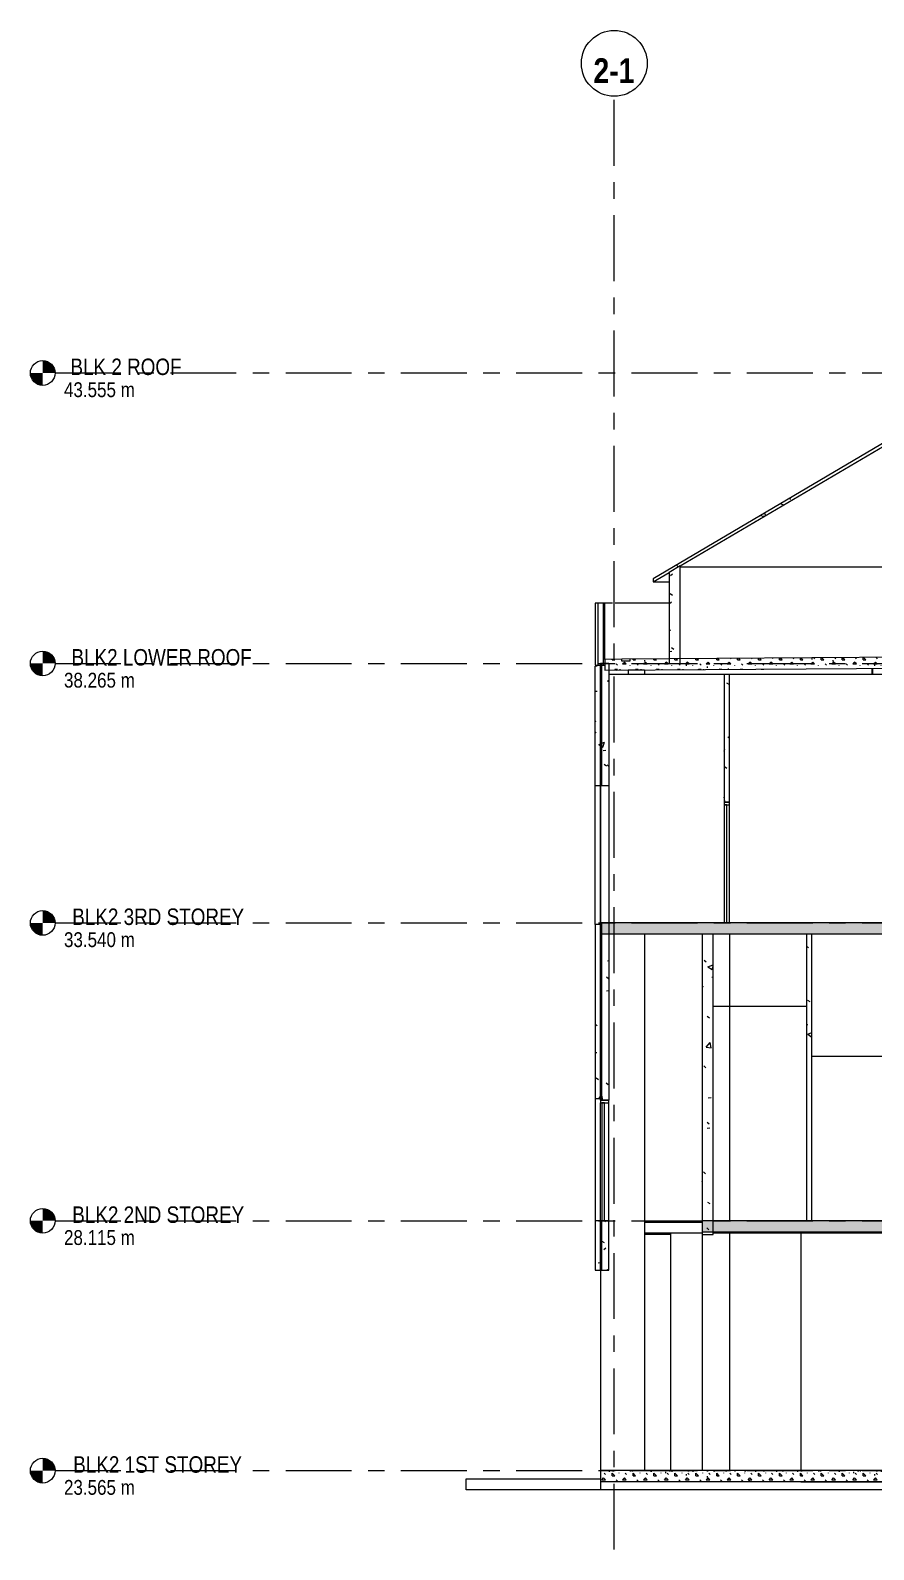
# Model space of a CAD drawing. Header units: millimetres. Extents: x -18215 to 134275, y 17919 to 48497.
# Drawn here: x -18215 to -2855, y 20627 to 48294 of the extents above; entities that cross this region are included whole.
import ezdxf

# ---------------------------------------------------------------- set-up
doc = ezdxf.new("R2010")
doc.units = ezdxf.units.MM
doc.linetypes.add('IDA - Grid Line', pattern=[2100, 1200, -300, 300, -300])
for name, color, linetype, lineweight, true_color in [('A-_CEIL----_E-1', 6, 'Continuous', 9, 0xff00ff), ('A-_DOOR----_E-1', 6, 'Continuous', 9, 0xff00ff), ('A-_DOOR----_E-3', 6, 'Continuous', 18, 0xff00ff), ('A-_FLOR----_E-1', 6, 'Continuous', 9, 0xff00ff), ('A-_FLORLEVL_E-1', 9, 'IDA - Grid Line', 9, 0x808080), ('A-_FLORPATT_E-1', 6, 'Continuous', 9, 0xff00ff), ('A-_ROOF----_E-1', 6, 'Continuous', 9, 0xff00ff), ('A-_WALL----_E-1', 6, 'Continuous', 9, 0xff00ff), ('A-_WALL----_H-1', 6, 'Continuous', 9, 0xff00ff), ('A-_WALLPRTN_E-1', 6, 'Continuous', 9, 0xff00ff), ('S-_ANOTGRID_E-1', 9, 'IDA - Grid Line', 9, 0x808080), ('S-_COLN----_E-1', 6, 'Continuous', 9, 0xff00ff), ('X_PART----_E-1', 6, 'Continuous', 9, 0xff00ff)]:
    doc.layers.add(name, color=color, linetype=linetype, lineweight=lineweight, true_color=true_color)
for name, color, linetype, lineweight in [('A-_FLORLEVL_E', 7, 'Continuous', 9), ('A-_ROOFPATT_H', 7, 'Continuous', 9), ('S-_ANOTGRID_E', 7, 'Continuous', 9)]:
    doc.layers.add(name, color=color, linetype=linetype, lineweight=lineweight)
doc.styles.add('Arial Narrow', font='ARIALN.TTF', dxfattribs={"height": 300})
doc.styles.add('Arial Narrow_1', font='ARIALN.TTF', dxfattribs={"height": 270})
doc.styles.add('Arial Narrow_B', font='ARIALNB.TTF', dxfattribs={"height": 450})
pattern_1 = [(0, (8764.2, 31875.04), (381, 381), [47.625, -333.375]), (90, (8764.2, 31875.04), (-381, 381), [47.625, -333.375]), (135, (8811.82, 31875.04), (-381.0004, 3e-14), [67.352, -471.463]), (0, (8811.82, 32089.35), (381, 381), [47.625, -333.375]), (45, (8835.63, 32065.54), (0, 381.0004), [33.676, -505.139]), (135, (8835.63, 32065.54), (-381.0004, 3e-14), [33.676, -505.139]), (0, (8954.7, 32184.6), (381, 381), [67.352, -313.648]), (45, (8954.7, 32184.6), (0, 381.0004), [47.625, -491.19]), (135, (9022.05, 32184.6), (-381.0004, 3e-14), [47.625, -491.19]), (90, (9026.13, 31970.3), (-381, 381), [47.625, -333.375]), (45, (9026.13, 31970.29), (0, 381.0004), [33.676, -505.139]), (135, (9049.95, 31994.1), (-381.0004, 3e-14), [33.676, -505.139]), (0, (8811.82, 31970.3), (381, 381), [23.812, -319.087]), (0, (9097.57, 32065.54), (381, 381), [23.812, -319.087]), (90, (8978.5, 32113.16), (-381, 381), [23.812, -319.087]), (135, (9026.13, 31898.85), (-381.0004, 3e-14), [33.676, -505.139]), (135, (8859.45, 32160.79), (-381.0004, 3e-14), [33.676, -505.139]), (45, (8942.8, 32000.05), (0, 381.0004), [33.676, -505.139]), (90, (8895.16, 31922.66), (-381, 381), [5.953, -375.047]), (90, (8913.02, 32083.4), (-381, 381), [5.953, -375.047]), (90, (9091.6, 32148.88), (-381, 381), [5.953, -375.047]), (90, (9097.57, 31946.47), (-381, 381), [5.953, -375.047])]
pattern_2 = [(50, (8764.2, 31875), (1093.104, -95.634), [114.3, -1257.3]), (355, (8764.2, 31875), (-211.46, 1146.34), [91.44, -1005.84]), (100.451, (8855.3, 31867.1), (881.656, 1050.7), [97.14, -1068.54]), (46.184, (8764.2, 32179.8), (1626.47, -252.26), [171.45, -1885.95]), (96.636, (8899.7, 32158.8), (1424.42, 1484.57), [145.71, -1602.81]), (351.184, (8764.2, 32179.8), (1424.43, 1484.55), [137.16, -1508.76]), (21, (8916.6, 32103.6), (909.686, -613.59), [114.3, -1257.3]), (326, (8916.6, 32103.6), (370.81, 1105.13), [91.44, -1005.84]), (71.451, (8992.4, 32052.5), (1280.503, 491.53), [97.14, -1068.54]), (37.5, (8764.2, 31875.04), (18.531, 507.33), [50.292, -943.356, 50.292, -970.788, -1009.65]), (37.5, (8764.2, 31875.04), (18.531, 507.33), [-2014.728, 50.292, -959.358]), (7.5, (8764.2, 31875.04), (400.918, 601.084), [50.292, -531.876, 50.292, -920.496, -384.81]), (7.5, (8764.2, 31875.04), (400.918, 601.084), [-1552.956, 50.292, -334.518]), (327.5, (8424.34, 31875.04), (813.545, -34.374), [50.292, -330.708, 50.292, -2715.768]), (327.5, (8424.34, 31875.04), (813.545, -34.374), [-431.292, -1138.428, 50.292, -1527.048]), (317.5, (8271.94, 31875.04), (888.775, 152.56), [50.292, -445.008, 50.292, -739.14, -1120.14]), (317.5, (8271.94, 31875.04), (888.775, 152.56), [-1284.73, 50.29, -1069.85])]

# ---------------------------------------------------------------- blocks, each defined once
blk = doc.blocks.new('IDA - F - Single - Swing - VP - 1100L X 2200H - FTD02 - 1HR-VP-3992906-Section 113')
at = {"layer": 'A-_DOOR----_E-1'}
for p, q in [((-7829, 26615), (-7829, 28765)), ((-7679, 26615), (-7679, 28765))]:
    blk.add_line(p, q, dxfattribs=at)
at = {"layer": 'A-_DOOR----_E-3'}
for p, q in [((-7829, 28815), (-7829, 28765)), ((-7679, 28815), (-7829, 28815)), ((-7679, 28765), (-7679, 28815)), ((-7829, 28765), (-7679, 28765)), ((-7755, 28765), (-7805, 28765)), ((-7805, 28765), (-7805, 26615)), ((-7755, 26615), (-7755, 28765)), ((-7805, 26615), (-7755, 26615))]:
    blk.add_line(p, q, dxfattribs=at)
blk = doc.blocks.new('IDA - F - Single - Swing - VP - 1100L X 2200H - METAL-4785485-Section 113')
at = {"layer": 'A-_DOOR----_E-1'}
blk.add_line((-5479, 32040), (-5479, 34190), dxfattribs=at)
at = {"layer": 'A-_DOOR----_E-3'}
for p, q in [((-5530, 34190), (-5580, 34190)), ((-5580, 34190), (-5580, 32040)), ((-5579, 34240), (-5579, 34190)), ((-5479, 34240), (-5579, 34240)), ((-5579, 34190), (-5479, 34190)), ((-5530, 32040), (-5530, 34190)), ((-5479, 34190), (-5479, 34240)), ((-5580, 32040), (-5530, 32040))]:
    blk.add_line(p, q, dxfattribs=at)
blk = doc.blocks.new('Level - 1_5 mm Dia-258162-Section 113')
at = {"layer": 'A-_FLORLEVL_E'}
h = blk.add_hatch(color=256, dxfattribs=at)
edge = h.paths.add_edge_path()
edge.add_line((-17990, 22065), (-17765, 22065))
edge.add_arc((-17990, 22065), 225, 0, 90)
edge.add_line((-17990, 22290), (-17990, 22065))
h = blk.add_hatch(color=256, dxfattribs=at)
edge = h.paths.add_edge_path()
edge.add_line((-17990, 21840), (-17990, 22065))
edge.add_line((-17990, 22065), (-18215, 22065))
edge.add_arc((-17990, 22065), 225, 180, 270)
blk.add_circle((-17990, 22065), 225, dxfattribs=at)
blk = doc.blocks.new('Grid - 4 mm Dia-236334-Section 113')
at = {"layer": 'S-_ANOTGRID_E'}
blk.add_circle((-7579, 47694), 600, dxfattribs=at)

msp = doc.modelspace()

# ---------------------------------------------------------------- hatches: boundary and pattern name
at = {"layer": 'A-_FLORPATT_E-1'}
h = msp.add_hatch(dxfattribs=at)
h.set_pattern_fill('FP_1', color=256, style=0, pattern_type=2)
h.set_pattern_definition(pattern_1)
h.paths.add_polyline_path([(-7749, 36640), (-379, 36690), (-379, 36890), (-7294, 36843), (-7294, 36805), (-7444, 36805), (-7444, 36842), (-7749, 36840)])
h = msp.add_hatch(dxfattribs=at)
h.set_pattern_fill('FP_1', color=256, style=0, pattern_type=2)
h.set_pattern_definition(pattern_1)
h.paths.add_polyline_path([(12480, 31840), (21321, 31840), (21321, 32040), (-7829, 32040), (-7829, 31840), (12330, 31840)])
h = msp.add_hatch(dxfattribs=at)
h.set_pattern_fill('FP_1', color=256, style=0, pattern_type=2)
h.set_pattern_definition(pattern_1)
h.paths.add_polyline_path([(7071, 26415), (7071, 26615), (-5979, 26615), (-5979, 26415), (6345, 26415)])
h = msp.add_hatch(dxfattribs=at)
h.set_pattern_fill('FP_1', color=256, style=0, pattern_type=2)
h.set_pattern_definition(pattern_1)
h.paths.add_polyline_path([(-2682, 21865), (-2682, 22065), (-7829, 22065), (-7829, 21865), (-4428, 21865)])
at = {"layer": 'A-_ROOFPATT_H'}
h = msp.add_hatch(dxfattribs=at)
h.set_pattern_fill('FP_3', color=256, angle=-220, style=0, pattern_type=2)
h.set_pattern_definition([(199.475, (2610, 40171.4), (-893.035, 637.58), [114.3, -1257.3]), (144.475, (2610, 40171.4), (-400.09, -1094.87), [91.44, -1005.84]), (249.926, (2535.6, 40224.5), (-1293.13, -457.28), [97.14, -1068.54]), (195.659, (2455.2, 39908.8), (-1272.93, 1043.4), [171.45, -1885.95]), (246.11, (2349.1, 39995.8), (-1981.04, -555.3), [145.7, -1602.8]), (140.66, (2455.2, 39908.8), (-1981.04, -555.32), [137.16, -1508.76]), (170.475, (2362.6, 40051.9), (-471.96, 990.595), [114.3, -1257.3]), (115.475, (2362.6, 40051.9), (-880.73, -763.63), [91.44, -1005.84]), (220.926, (2323.3, 40134.4), (-1352.69, 226.98), [97.14, -1068.54]), (186.975, (2610, 40171.4), (-273.643, -427.606), [50.29, -943.356, 50.29, -1980.44]), (186.975, (2610, 40171.4), (-273.643, -427.606), [-1043.94, -970.79, 50.29, -959.36]), (156.975, (2610, 40171.4), (-650.653, -314.146), [50.29, -531.876, 50.29, -1305.306]), (156.975, (2610, 40171.4), (-650.653, -314.146), [-632.46, -920.496, 50.29, -334.52]), (116.975, (2902.76, 39998.8), (-683.335, 442.821), [50.29, -330.71, 50.29, -2715.77]), (116.975, (2902.76, 39998.8), (-683.335, 442.821), [-431.29, -1138.43, 50.29, -1527.05]), (106.975, (3034.04, 39921.4), (-843.085, 320.005), [50.29, -445.01, 50.29, -1859.28]), (106.975, (3034.04, 39921.4), (-843.085, 320.005), [-545.59, -739.14, 50.29, -1069.85])])
h.paths.add_polyline_path([(5771, 38250), (5771, 38308), (-551, 42035), (-6872, 38308), (-6872, 38250), (-551, 41977), (5770, 38250)])
at = {"layer": 'A-_WALL----_E-1'}
h = msp.add_hatch(dxfattribs=at)
h.set_pattern_fill('FP_2', color=256, style=0, pattern_type=2)
h.set_pattern_definition(pattern_2)
h.paths.add_polyline_path([(-7869, 34540), (-7829, 34542), (-7829, 36735), (-7899, 36735), (-7899, 36715), (-7929, 36715), (-7929, 34540)])
h = msp.add_hatch(dxfattribs=at)
h.set_pattern_fill('FP_2', color=256, style=0, pattern_type=2)
h.set_pattern_definition(pattern_2)
h.paths.add_polyline_path([(-7829, 34540), (-7804, 34542), (-7804, 36765), (-7829, 36765), (-7829, 34542)])
h = msp.add_hatch(dxfattribs=at)
h.set_pattern_fill('FP_2', color=256, style=0, pattern_type=2)
h.set_pattern_definition(pattern_2)
h.paths.add_polyline_path([(-7829, 25715), (-7829, 26615), (-7929, 26615), (-7929, 25715)])
h.paths.add_polyline_path([(-7829, 28840), (-7829, 32010), (-7929, 32010), (-7929, 28840)])
h = msp.add_hatch(dxfattribs=at)
h.set_pattern_fill('FP_2', color=256, style=0, pattern_type=2)
h.set_pattern_definition(pattern_2)
h.paths.add_polyline_path([(-7829, 25715), (-7804, 25715), (-7804, 26615), (-7829, 26615), (-7829, 26184)])
h.paths.add_polyline_path([(-7804, 28815), (-7804, 32040), (-7829, 32040), (-7829, 28815)])
at = {"layer": 'A-_WALL----_H-1'}
h = msp.add_hatch(dxfattribs=at)
h.set_pattern_fill('FP_2', color=256, style=0, pattern_type=2)
h.set_pattern_definition(pattern_2)
h.paths.add_polyline_path([(-6579, 36765), (-6379, 36765), (-6379, 38540), (-6579, 38422), (-6579, 37564)])
h = msp.add_hatch(dxfattribs=at)
h.set_pattern_fill('FP_2', color=256, style=0, pattern_type=2)
h.set_pattern_definition(pattern_2)
h.paths.add_polyline_path([(-7679, 34540), (-7679, 36765), (-7804, 36765), (-7804, 34540), (-7719, 34540)])
h = msp.add_hatch(dxfattribs=at)
h.set_pattern_fill('FP_2', color=256, style=0, pattern_type=2)
h.set_pattern_definition(pattern_2)
h.paths.add_polyline_path([(-5479, 34240), (-5479, 36565), (-5579, 36565), (-5579, 34240)])
h = msp.add_hatch(dxfattribs=at)
h.set_pattern_fill('FP_2', color=256, style=0, pattern_type=2)
h.set_pattern_definition(pattern_2)
h.paths.add_polyline_path([(-7679, 25715), (-7679, 26615), (-7804, 26615), (-7804, 25715)])
h.paths.add_polyline_path([(-7679, 28815), (-7679, 32040), (-7804, 32040), (-7804, 28815)])
h = msp.add_hatch(dxfattribs=at)
h.set_pattern_fill('FP_2', color=256, style=0, pattern_type=2)
h.set_pattern_definition(pattern_2)
h.paths.add_polyline_path([(-5779, 26365), (-5779, 31840), (-5979, 31840), (-5979, 26365)])
h = msp.add_hatch(dxfattribs=at)
h.set_pattern_fill('FP_2', color=256, style=0, pattern_type=2)
h.set_pattern_definition(pattern_2)
h.paths.add_polyline_path([(-3979, 26615), (-3979, 31840), (-4079, 31840), (-4079, 26615)])

# ---------------------------------------------------------------- linework, layer by layer
at = {"layer": 'A-_CEIL----_E-1'}
for p, q in [((-5779, 30524), (-4079, 30524)), ((-4079, 30515), (-5779, 30515))]:
    msp.add_line(p, q, dxfattribs=at)
at = {"layer": 'A-_FLOR----_E-1'}
for p, q in [((-7444, 36842), (-7749, 36840)), ((-7749, 36840), (-7749, 36640)), ((-379, 36890), (-7444, 36842)), ((-7444, 36805), (-7444, 36842)), ((-7294, 36805), (-7444, 36805)), ((-7294, 36843), (-7294, 36805)), ((-7749, 36640), (-379, 36690)), ((21321, 32040), (-7829, 32040)), ((-7829, 32040), (-7829, 31840)), ((-7829, 31840), (21321, 31840)), ((-7029, 26590), (-5979, 26590)), ((-429, 26615), (-5979, 26615)), ((-5979, 26390), (-7029, 26390)), ((-5979, 26415), (-2682, 26415)), ((-2682, 26390), (-5779, 26390)), ((-10279, 21715), (-10279, 21915)), ((-10279, 21915), (-7829, 21915)), ((-7829, 22065), (-7829, 21865)), ((4741, 22065), (-7829, 22065)), ((-7829, 21865), (-2682, 21865)), ((-7829, 21865), (-7829, 21715)), ((-4179, 21865), (-4179, 21860)), ((-4179, 21860), (21471, 21860)), ((7496, 21715), (-10279, 21715))]:
    msp.add_line(p, q, dxfattribs=at)
at = {"layer": 'A-_FLORLEVL_E-1'}
for p, q in [((-17765, 42055), (27051, 42055)), ((-17765, 36765), (27051, 36765)), ((-17765, 32040), (27051, 32040)), ((-17765, 26615), (27051, 26615)), ((-17765, 22065), (27051, 22065))]:
    msp.add_line(p, q, dxfattribs=at)
at = {"layer": 'A-_ROOF----_E-1'}
for p, q in [((-551, 42035), (-6872, 38308)), ((-6379, 38540), (-551, 41977)), ((-6872, 38250), (-6579, 38422)), ((-6872, 38308), (-6872, 38250)), ((-6872, 38250), (-6579, 38250))]:
    msp.add_line(p, q, dxfattribs=at)
at = {"layer": 'A-_WALL----_E-1'}
for p, q in [((-6379, 38540), (-6579, 38422)), ((-7610, 37865), (-7929, 37865)), ((-7929, 37865), (-7929, 36735)), ((-7879, 37865), (-7879, 36735)), ((-7779, 37865), (-7779, 36735)), ((-7749, 36840), (-7749, 37865)), ((-6579, 37865), (-7562, 37865)), ((-7929, 36735), (-7749, 36735)), ((-7899, 36715), (-7929, 36715)), ((-7929, 32010), (-7929, 36715)), ((-7899, 36735), (-7899, 36715)), ((-7679, 36765), (-7829, 36765)), ((-7829, 28815), (-7829, 36765)), ((-7829, 36735), (-7829, 32040)), ((-7804, 34540), (-7804, 36765)), ((-7679, 36765), (-7679, 28815)), ((-7929, 34540), (-7829, 34540)), ((-7829, 34540), (-7679, 34540)), ((-7829, 32010), (-7929, 32010)), ((-7929, 32010), (-7929, 25715)), ((-7829, 28840), (-7829, 32010)), ((-7804, 28815), (-7804, 32040)), ((-7929, 28840), (-7829, 28840)), ((-7829, 28815), (-7679, 28815)), ((-7679, 26615), (-7929, 26615)), ((-7829, 26615), (-7829, 25715)), ((-7829, 25715), (-7829, 26615)), ((-7804, 25715), (-7804, 26615)), ((-7679, 25715), (-7679, 26615)), ((-7929, 25715), (-7679, 25715))]:
    msp.add_line(p, q, dxfattribs=at)
at = {"layer": 'A-_WALLPRTN_E-1'}
for p, q in [((-6379, 36765), (-6379, 38540)), ((5314, 38519), (-6379, 38519)), ((-6579, 38422), (-6579, 36765)), ((4739, 36565), (-7679, 36565)), ((-6579, 36765), (-6379, 36765)), ((-5579, 36565), (-5579, 34240)), ((-5479, 34240), (-5479, 36565)), ((-5579, 34240), (-5479, 34240)), ((-5979, 31840), (-5979, 26365)), ((-5779, 26365), (-5779, 31840)), ((-4079, 31840), (-4079, 26615)), ((-3979, 26615), (-3979, 31840)), ((-3979, 29615), (6271, 29615)), ((-7029, 26615), (-5979, 26615)), ((-6553, 26365), (-7029, 26365)), ((-6553, 26390), (-6553, 22065)), ((-5979, 26365), (-5779, 26365)), ((-4179, 26390), (-4179, 22065))]:
    msp.add_line(p, q, dxfattribs=at)
at = {"layer": 'S-_ANOTGRID_E-1'}
msp.add_line((-7579, 20627), (-7579, 47094), dxfattribs=at)
at = {"layer": 'S-_COLN----_E-1'}
for p, q in [((-7329, 36643), (-7329, 36565)), ((-7029, 36642), (-7329, 36642)), ((-7029, 36642), (-7029, 36565)), ((-7029, 31840), (-7029, 22065)), ((-5479, 31840), (-5479, 30524)), ((-5479, 30515), (-5479, 26615)), ((-5979, 26365), (-5979, 22065)), ((-5479, 26390), (-5479, 22065)), ((-7829, 25715), (-7829, 22065))]:
    msp.add_line(p, q, dxfattribs=at)
at = {"layer": 'X_PART----_E-1'}
for p, q in [((-2890, 36673), (-2890, 36565)), ((-2870, 36565), (-2870, 36673))]:
    msp.add_line(p, q, dxfattribs=at)

# ---------------------------------------------------------------- block references
at = {"layer": 'A-_DOOR----_E-1'}
for name in ['IDA - F - Single - Swing - VP - 1100L X 2200H - METAL-4785485-Section 113', 'IDA - F - Single - Swing - VP - 1100L X 2200H - FTD02 - 1HR-VP-3992906-Section 113']:
    msp.add_blockref(name, (0, 0), dxfattribs=at)
at = {"layer": 'A-_FLORLEVL_E'}
for p in [(0, 19990), (0, 14700), (0, 9975), (0, 4550), (0, 0)]:
    msp.add_blockref('Level - 1_5 mm Dia-258162-Section 113', p, dxfattribs=at)
at = {"layer": 'S-_ANOTGRID_E'}
msp.add_blockref('Grid - 4 mm Dia-236334-Section 113', (0, 0), dxfattribs=at)

# ---------------------------------------------------------------- texts
at = {"layer": 'A-_FLORLEVL_E', "line_spacing_factor": 0.949189}
for s, insert, char_height, width, attachment_point, style in [('\\pxqr,t6.35,12.7,19.05,25.4,31.75,38.1,44.45,50.8,57.15,63.5,69.85,76.2,82.55,88.9,95.25,101.6,107.95,114.3,120.65,127,133.35,139.7,146.05,152.4,158.75,165.1,171.45,177.8,184.15,190.5,196.85,203.2;{BLK 2 ROOF}', (-15461, 42013), 300, 2074.5, 9, 'Arial Narrow'), ('\\pxqr,t7.05556,14.11111,21.16667,28.22222,35.27778,42.33333,49.38889,56.44444,63.5,70.55556,77.61111,84.66667,91.72222,98.77778,105.83333,112.88889,119.94444,127,134.05556,141.11111,148.16667,155.22222,162.27778,169.33333,176.38889,183.44444,190.5,197.55556,204.61111,211.66667,218.72222,225.77778;{43.555 m}', (-16313, 41885), 270, 1251, 3, 'Arial Narrow_1'), ('\\pxqr,t6.35,12.7,19.05,25.4,31.75,38.1,44.45,50.8,57.15,63.5,69.85,76.2,82.55,88.9,95.25,101.6,107.95,114.3,120.65,127,133.35,139.7,146.05,152.4,158.75,165.1,171.45,177.8,184.15,190.5,196.85,203.2;{BLK2 LOWER ROOF}', (-14182, 36723), 300, 3354, 9, 'Arial Narrow'), ('\\pxqr,t7.05556,14.11111,21.16667,28.22222,35.27778,42.33333,49.38889,56.44444,63.5,70.55556,77.61111,84.66667,91.72222,98.77778,105.83333,112.88889,119.94444,127,134.05556,141.11111,148.16667,155.22222,162.27778,169.33333,176.38889,183.44444,190.5,197.55556,204.61111,211.66667,218.72222,225.77778;{38.265 m}', (-16313, 36595), 270, 1251, 3, 'Arial Narrow_1'), ('\\pxqr,t6.35,12.7,19.05,25.4,31.75,38.1,44.45,50.8,57.15,63.5,69.85,76.2,82.55,88.9,95.25,101.6,107.95,114.3,120.65,127,133.35,139.7,146.05,152.4,158.75,165.1,171.45,177.8,184.15,190.5,196.85,203.2;{BLK2 3RD STOREY}', (-14321, 31998), 300, 3214.5, 9, 'Arial Narrow'), ('\\pxqr,t7.05556,14.11111,21.16667,28.22222,35.27778,42.33333,49.38889,56.44444,63.5,70.55556,77.61111,84.66667,91.72222,98.77778,105.83333,112.88889,119.94444,127,134.05556,141.11111,148.16667,155.22222,162.27778,169.33333,176.38889,183.44444,190.5,197.55556,204.61111,211.66667,218.72222,225.77778;{33.540 m}', (-16313, 31870), 270, 1251, 3, 'Arial Narrow_1'), ('\\pxqr,t6.35,12.7,19.05,25.4,31.75,38.1,44.45,50.8,57.15,63.5,69.85,76.2,82.55,88.9,95.25,101.6,107.95,114.3,120.65,127,133.35,139.7,146.05,152.4,158.75,165.1,171.45,177.8,184.15,190.5,196.85,203.2;{BLK2 2ND STOREY}', (-14321, 26573), 300, 3214.5, 9, 'Arial Narrow'), ('\\pxqr,t7.05556,14.11111,21.16667,28.22222,35.27778,42.33333,49.38889,56.44444,63.5,70.55556,77.61111,84.66667,91.72222,98.77778,105.83333,112.88889,119.94444,127,134.05556,141.11111,148.16667,155.22222,162.27778,169.33333,176.38889,183.44444,190.5,197.55556,204.61111,211.66667,218.72222,225.77778;{28.115 m}', (-16313, 26445), 270, 1251, 3, 'Arial Narrow_1'), ('\\pxqr,t6.35,12.7,19.05,25.4,31.75,38.1,44.45,50.8,57.15,63.5,69.85,76.2,82.55,88.9,95.25,101.6,107.95,114.3,120.65,127,133.35,139.7,146.05,152.4,158.75,165.1,171.45,177.8,184.15,190.5,196.85,203.2;{BLK2 1ST STOREY}', (-14360, 22023), 300, 3175.5, 9, 'Arial Narrow'), ('\\pxqr,t7.05556,14.11111,21.16667,28.22222,35.27778,42.33333,49.38889,56.44444,63.5,70.55556,77.61111,84.66667,91.72222,98.77778,105.83333,112.88889,119.94444,127,134.05556,141.11111,148.16667,155.22222,162.27778,169.33333,176.38889,183.44444,190.5,197.55556,204.61111,211.66667,218.72222,225.77778;{23.565 m}', (-16313, 21895), 270, 1251, 3, 'Arial Narrow_1')]:
    msp.add_mtext(s, dxfattribs=dict(at, insert=insert, char_height=char_height, width=width, attachment_point=attachment_point, style=style))
at = {"layer": 'S-_ANOTGRID_E', "insert": (-7585, 47561), "char_height": 450, "width": 754.5, "attachment_point": 5, "line_spacing_factor": 0.949189, "style": 'Arial Narrow_B'}
msp.add_mtext('\\pxqc,t3.33333,6.66667,10,13.33333,16.66667,20,23.33333,26.66667,30,33.33333,36.66667,40,43.33333,46.66667,50,53.33333,56.66667,60,63.33333,66.66667,70,73.33333,76.66667,80,83.33333,86.66667,90,93.33333,96.66667,100,103.33333,106.66667;{2-1}', dxfattribs=at)

doc.saveas('drawing.dxf')
